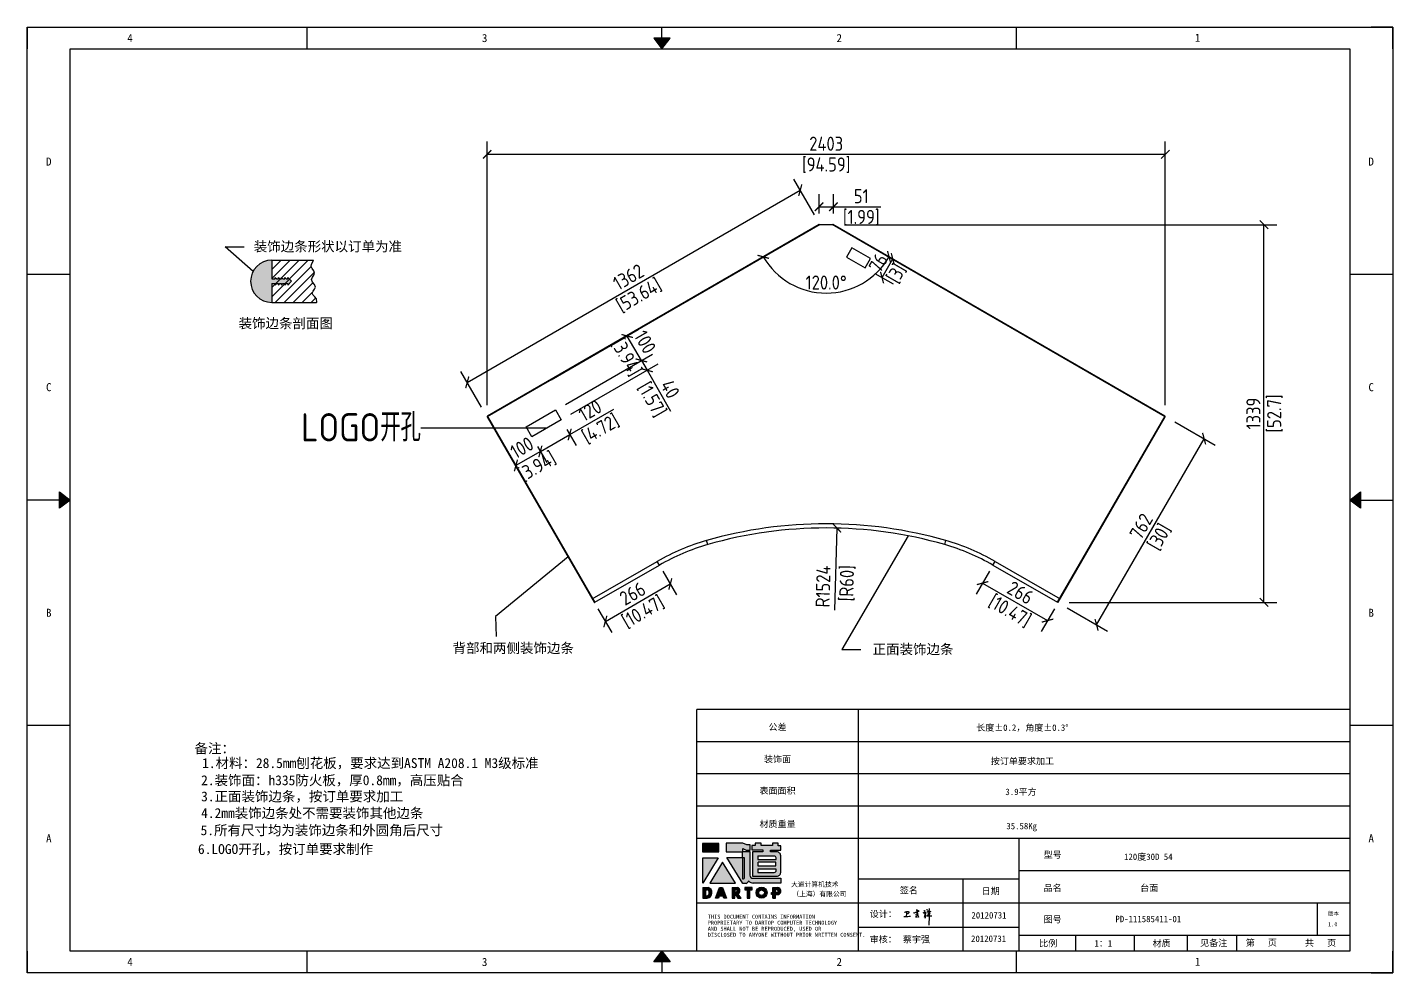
# Model space of a CAD drawing. Header units: inches. Extents: x 777 to 31414, y -57949 to 2393.
# Drawn here: x 16541 to 21379, y -15200 to -11850 of the extents above; entities that cross this region are included whole.
import ezdxf
from ezdxf import colors
from ezdxf.entities.mleader import LeaderData, LeaderLine
from ezdxf.enums import TextEntityAlignment as Align
from ezdxf.math import Vec2, Vec3

# ---------------------------------------------------------------- set-up
doc = ezdxf.new("R2010")
doc.units = ezdxf.units.IN
doc.header["$LTSCALE"] = 0.605
doc.header["$MEASUREMENT"] = 0
doc.header["$PDMODE"] = 3
doc.header["$PDSIZE"] = 0.25
doc.linetypes.add('DOT', pattern=[0.2, 0.1, -0.1])
doc.layers.get('0').update_dxf_attribs({"linetype": 'CONTINUOUS'})
doc.layers.get('Defpoints').update_dxf_attribs({"linetype": 'CONTINUOUS'})
for name, color, linetype in [('ATTACHMENT', 7, 'CONTINUOUS'), ('print', 30, 'CONTINUOUS'), ('TITLEBLOCK', 7, 'CONTINUOUS'), ('WORKSURFACE', 7, 'CONTINUOUS')]:
    doc.layers.add(name, color=color, linetype=linetype)
doc.layers.add('dim', color=2, linetype='CONTINUOUS', lineweight=9)
doc.styles.add('Dartop', font='')
doc.styles.add('Dartop Text Style', font='gbenor.shx', dxfattribs={"bigfont": 'gbcbig.shx'})
doc.styles.add('hzHT', font='simhei.ttf')
doc.styles.get("Standard").update_dxf_attribs({"font": 'txt', "width": 0.7})
doc.styles.get('Dartop').set_extended_font_data('FangSong_GB2312')
doc.dimstyles.new('Dartop DIM Style', dxfattribs={"dimscale": 15, "dimtxt": 2.5, "dimasz": 1.5, "dimexe": 2.25, "dimexo": 2, "dimtad": 1, "dimdec": 0, "dimdsep": 46, "dimtxsty": 'Dartop Text Style', "dimblk": 'ARCHTICK', "dimcen": 0.09, "dimadec": 1, "dimazin": 0, "dimtfac": 1, "dimtdec": 0, "dimtofl": 0, "dimtmove": 0, "dimatfit": 3, "dimfxl": 0, "dimtolj": 1, "dimtzin": 0, "dimarcsym": 0})
doc.dimstyles.get("Standard").update_dxf_attribs({"dimtxt": 0.1, "dimasz": 0.125, "dimexe": 0.18, "dimexo": 0.0625, "dimgap": 0.09, "dimtad": 0, "dimtih": 1, "dimtoh": 1, "dimdec": 3, "dimzin": 4, "dimdsep": 46, "dimtxsty": 'Standard', "dimblk": '_FILLED', "dimblk1": '_FILLED', "dimblk2": '_FILLED', "dimcen": 0.09, "dimadec": 0, "dimazin": 0, "dimtol": 1, "dimtp": 0.008, "dimtm": 0.008, "dimtfac": 1, "dimtdec": 3, "dimtofl": 0, "dimtmove": 0, "dimatfit": 3, "dimldrblk": '_FILLED', "dimfxl": 0, "dimtolj": 1, "dimtzin": 4, "dimarcsym": 0})

# ---------------------------------------------------------------- blocks, each defined once
blk = doc.blocks.new('*U122')
at = {"color": 254, "linetype": 'Continuous', "extrusion": (0, 0, -1)}
for points in [[(-17, 0.333), (-16.812, 0.25), (-17, 0.5)], [(-17, 0.333), (-17.188, 0.25), (-16.812, 0.25)], [(-17, 0.333), (-17, 0.5), (-17.188, 0.25)]]:
    blk.add_solid(points, dxfattribs=at)
blk = doc.blocks.new('*U121')
at = {"color": 254, "linetype": 'Continuous', "extrusion": (0, 0, -1)}
for points in [[(-33.167, 11), (-33, 11), (-33.25, 11.188)], [(-33.167, 11), (-33.25, 11.188), (-33.25, 10.812)], [(-33.167, 11), (-33.25, 10.812), (-33, 11)]]:
    blk.add_solid(points, dxfattribs=at)
blk = doc.blocks.new('*U123')
at = {"color": 254, "linetype": 'Continuous'}
for points in [[(17, 21.667), (17.188, 21.75), (16.812, 21.75)], [(17, 21.667), (16.812, 21.75), (17, 21.5)], [(17, 21.667), (17, 21.5), (17.188, 21.75)]]:
    blk.add_solid(points, dxfattribs=at)
blk = doc.blocks.new('*U120')
at = {"color": 254, "linetype": 'Continuous', "extrusion": (0, 0, -1)}
for points in [[(-0.833, 11), (-0.75, 10.812), (-0.75, 11.188)], [(-0.833, 11), (-0.75, 11.188), (-1, 11)], [(-0.833, 11), (-1, 11), (-0.75, 10.812)]]:
    blk.add_solid(points, dxfattribs=at)
blk = doc.blocks.new('dadao')
for p, q in [((48, 19.2), (44.9, 10.4)), ((44.9, 10.4), (51.2, 10.4)), ((51.2, 10.4), (48, 19.2))]:
    blk.add_line(p, q)
for points in [[(41.8, 121.6), (41.8, 143.7), (-0.4, 143.7), (-0.4, 121.6), (41.8, 121.6)], [(104.8, 122), (104.8, 130.3), (114.1, 126.3), (124.2, 126.3), (124.2, 139.6), (115.9, 139.6), (105.1, 143.9), (61.5, 143.9)], [(61.7, 144), (61.7, 121.3), (103.9, 121.3)], [(113.4, 38.7), (105.1, 38.7), (63, 106.5), (103.9, 106.5), (103.9, 120.9), (103.9, 121.3)], [(109.7, 53.6), (109.7, 106.2), (104.3, 106.2), (104.3, 50.4), (106.6, 50.4)], [(144.6, 94.4), (144.6, 84.8), (192, 84.8), (192, 94.1), (144.9, 94.1)], [(120.2, 45), (119.5, 45), (119.5, 44.6)], [(0, 28), (0, 0), (11.8, 0)], [(0.1, 28), (14, 28)], [(7.1, 21.8), (7.1, 6.1), (12, 6.1)], [(7.1, 21.8), (11.4, 21.8)], [(76.8, 28.2), (76.8, 0), (84.1, 0), (84.1, 11.1), (91.6, -0.1), (100.3, -0.1), (91.7, 11.1)], [(76.8, 28.2), (90.6, 28.2)], [(84, 22.7), (84, 15.3), (87.2, 15.3)], [(84, 22.7), (87.3, 22.7)], [(183.7, 0), (183.7, 9.6), (180.6, 9.6), (180.6, 14.9), (183.8, 14.9), (183.8, 28.1), (196.1, 28.1), (196.5, 28.1)], [(183.7, 0), (190.9, 0), (190.9, 9.6), (198.8, 9.6)], [(194.9, 22.3), (190.8, 22.3), (190.8, 15), (194.4, 15)]]:
    blk.add_lwpolyline(points)
blk.add_lwpolyline([(137.1, 144.2), (137.1, 137.9), (128.3, 137.9), (128.3, 126.5), (157.3, 126.5), (157.3, 121.5), (130.3, 121.5), (130.3, 57.5), (194.4, 57.5, 0.414214), (204.4, 67.5), (204.4, 111.3, 0.414214), (194.4, 121.3), (177.5, 121.3), (177.5, 126.3), (204.7, 126.3), (204.7, 137.7), (198.2, 137.7), (198.2, 143.9), (183.3, 143.9), (183.3, 138), (153, 138), (153, 144.2), (137.1, 144.2)], format="xyb", close=True)
for points in [[(104.8, 122), (123.4, 122), (123.4, 60, 0.414214), (131.4, 52), (204.8, 52), (204.8, 39.1), (131.7, 39.1)], [(144.3, 110.8), (144.3, 101.8), (192.3, 101.8), (192.3, 105.5, 0.414214), (187.3, 110.5), (144.3, 110.5)], [(144.6, 77), (144.6, 67.5), (187.6, 67.5, 0.414214), (192.6, 72.5), (192.6, 76.4), (144.6, 76.4)]]:
    blk.add_lwpolyline(points, format="xyb")
for points in [[(-0.3, 106.2), (40.4, 106.2), (-0.3, 39.7), (-0.3, 106.2)], [(51.7, 94.1), (18.4, 39.3), (86.2, 39.3)], [(43.8, 28.2), (51.8, 28.2), (62.6, -0.1), (55, -0.1), (53.2, 5), (42.9, 5), (41.1, 0), (33.6, 0)], [(110, 28.1), (110, 21.9), (116, 21.9), (116, -0.1), (123.2, -0.1), (123.2, 22), (129.2, 22), (129.2, 28.1), (110, 28.1)]]:
    blk.add_lwpolyline(points, close=True)
for radius in [14.5, 7.44]:
    blk.add_circle((154.2, 14.2), radius)
for centre, radius, start, end in [((99.2, 60.7), 12.6, 305.6399, 325.969), ((111.6, 46.7), 8.19, 282.9811, 347.6627), ((136, 61.7), 22.9, 226.7358, 259.3209), ((8.5, 13.9), 8.49, 294.2143, 69.7177), ((9.6, 14.2), 14.4, 278.6604, 72.3203), ((86.4, 19), 3.8, 282.527, 76.7196), ((88.6, 19.4), 8.95, 290.6073, 77.2124), ((193.7, 18.7), 3.8, 280.9891, 72.5513), ((195.7, 18.6), 9.51, 288.8959, 85.2442)]:
    blk.add_arc(centre, radius, start, end)
blk = doc.blocks.new('h')
for p, q in [((20768.1, -2360.9), (20773, -2359.1)), ((20769.5, -2366.9), (20769.8, -2370.6)), ((20769.8, -2370.6), (20770.9, -2378)), ((20770.9, -2378), (20771.5, -2370.6)), ((20772.4, -2369.3), (20774.9, -2367.8)), ((20773, -2359.1), (20784.1, -2355.2)), ((20773.3, -2331.8), (20775.3, -2338.7)), ((20789.1, -2340.9), (20773.5, -2331.9)), ((20775.3, -2338.7), (20775.6, -2351.2)), ((20775.6, -2351.2), (20775.5, -2357.3)), ((20782.2, -2369.2), (20780, -2377.1)), ((20780, -2377.1), (20788.3, -2371.3)), ((20780.1, -2366.4), (20780.8, -2366.4)), ((20781.9, -2367.4), (20782.2, -2369.2)), ((20845.7, -2343.5), (20848.4, -2353)), ((20848.9, -2370.3), (20847.9, -2424)), ((20848.4, -2353), (20848.9, -2370.3))]:
    blk.add_line(p, q)
for points in [[(20696.6, -2372.4, 0.002073), (20710.6, -2371.9, 0.016137), (20719.6, -2371.3, 0.008314), (20736.9, -2369.3)], [(20699.1, -2348.2, -0.029745), (20704.6, -2345.4, -0.046842), (20708.4, -2344.2, -0.00919), (20714.3, -2343, -0.018517), (20717.2, -2342.5, -0.037841), (20720.3, -2342.4, -0.039541), (20723.2, -2342.8, -0.149785), (20726, -2344.3, -0.204935), (20726.9, -2346.6, -0.074872), (20726.5, -2348.3, -0.061615), (20725.6, -2350.3, -0.034204), (20723.8, -2352.6, -0.045776), (20722.3, -2354.1, -0.054985), (20720.4, -2355.3, -0.036348), (20717.3, -2356.5, -0.067752), (20715.7, -2356.8, -0.043553), (20713.2, -2356.7)], [(20755, -2351.9, -0.024077), (20759.9, -2350.1, -0.013147), (20768.7, -2346.5, -0.00522), (20775.4, -2344.1, -0.018517), (20777.3, -2343.4, -0.008274), (20786.3, -2341, -0.039541), (20788.3, -2340.8, -0.079216), (20789.4, -2341, -0.204935)], [(20813.5, -2350.1, 0.007348), (20815.9, -2348.7, 0.008421), (20818, -2347.3, 0.009459), (20819.7, -2346.2, -0.016325), (20820.7, -2345.5, -0.173771), (20821.8, -2345.3, -0.085159), (20823.9, -2346, -0.125883), (20826, -2347.9, -0.160659), (20826.6, -2350.1, -0.010447), (20826.5, -2352.3, -0.008247), (20826.2, -2355.1, -0.002698), (20825.3, -2374, 0.001562), (20823.9, -2383.7, 0.016137)], [(20816.8, -2335, -0.053561), (20819.6, -2336.1, -0.075272), (20821.3, -2337.3, -0.005295), (20822.5, -2338.5, -0.009337), (20823.1, -2339.1, -0.026146), (20823.7, -2339.8, -0.016644), (20824.5, -2340.9)], [(20832.1, -2329.2, -0.053561), (20834.9, -2330.3, -0.075272), (20836.7, -2331.5, -0.005295), (20837.8, -2332.6, -0.009337), (20838.5, -2333.3, -0.026146), (20839, -2334, -0.016644), (20839.8, -2335.1)], [(20836, -2343.7, -0.02797), (20842.1, -2342.6, -0.048868), (20845.6, -2342.2, -0.00919), (20851.1, -2341.4, -0.018517), (20853.9, -2341.1, -0.037841), (20856.7, -2341.2, -0.039541), (20859.4, -2341.6, -0.018282), (20840.6, -2354.7, -0.000937)], [(20847.6, -2340.2, 0.021784), (20849.6, -2335.9, 0.028296), (20850.8, -2332.4, 0.008136), (20851.9, -2328.2, 0.028913), (20852.2, -2327, 0.08193), (20852.1, -2325.9, 0.075058), (20851.7, -2324.7, 0.275043)]]:
    blk.add_lwpolyline(points, format="xyb")
for points in [[(20711.3, -2343.5), (20711.3, -2343.5), (20711.5, -2355.8), (20710.7, -2368), (20710.6, -2371.9)], [(20821.5, -2350.6), (20822.4, -2359.2), (20822.2, -2364.9), (20821.7, -2369), (20821.3, -2376.3), (20823.6, -2368.5), (20827.2, -2366.3), (20829.5, -2366.3)], [(20840.6, -2354.7), (20850, -2354.7), (20855, -2354.3), (20845.9, -2361.1), (20840.5, -2364), (20833, -2367.5), (20863.2, -2367.4), (20865.9, -2367.3)]]:
    blk.add_lwpolyline(points)
for centre, radius, start, end in [((20773.7, -2371.2), 2.3, 121.9907, 163.60158), ((20787.5, -2406), 40.3, 100.61827, 108.24823), ((20780.8, -2367.6), 1.15, 9.4675, 90)]:
    blk.add_arc(centre, radius, start, end)
blk = doc.blocks.new('_ArchTick')
at = {"color": 0, "linetype": 'ByBlock', "const_width": 0.15}
blk.add_lwpolyline([(-0.5, -0.5), (0.5, 0.5)], dxfattribs=at)
blk = doc.blocks.new('*D125')
at = {"layer": 'Defpoints', "color": 0}
for p in [(20572.9, -12300), (18170.3, -13228.9), (20572.9, -13228.9)]:
    blk.add_point(p, dxfattribs=at)
at = {"layer": 'dim', "color": 0, "lineweight": -2}
for p, q in [((18170.3, -13188.9), (18170.3, -12255)), ((20572.9, -13188.9), (20572.9, -12255)), ((18170.3, -12300), (20572.9, -12300))]:
    blk.add_line(p, q, dxfattribs=at)
at = {"layer": 'dim', "color": 0, "lineweight": -2, "xscale": 30, "yscale": 30, "zscale": 30, "rotation": 180}
blk.add_blockref('_ArchTick', (18170.3, -12300), dxfattribs=at)
at = {"layer": 'dim', "color": 0, "lineweight": -2, "xscale": 30, "yscale": 30, "zscale": 30}
blk.add_blockref('_ArchTick', (20572.9, -12300), dxfattribs=at)
at = {"layer": 'dim', "color": 0, "char_height": 50, "attachment_point": 5, "style": 'Dartop Text Style'}
for s, insert in [('\\A1;2403', (19371.6, -12262.5)), ('\\A1;[94.59]', (19371.6, -12338.5))]:
    blk.add_mtext(s, dxfattribs=dict(at, insert=insert))
blk = doc.blocks.new('*D126')
at = {"layer": 'Defpoints', "color": 0}
for p in [(19279.7, -12426.9), (19350.3, -12549.3), (18170.5, -13230.5)]:
    blk.add_point(p, dxfattribs=at)
at = {"layer": 'dim', "color": 0, "lineweight": -2}
for p, q in [((18099.8, -13108.1), (19279.7, -12426.9)), ((19330.3, -12514.6), (19257.2, -12388)), ((18150.5, -13195.8), (18077.3, -13069.1))]:
    blk.add_line(p, q, dxfattribs=at)
at = {"layer": 'dim', "color": 0, "lineweight": -2, "xscale": 30, "yscale": 30, "zscale": 30}
for p, rotation in [((19279.7, -12426.9), 29.99999999998363), ((18099.8, -13108.1), 209.9999999999836)]:
    blk.add_blockref('_ArchTick', p, dxfattribs=dict(at, rotation=rotation))
at = {"layer": 'dim', "color": 0, "char_height": 50, "attachment_point": 5, "rotation": 30, "style": 'Dartop Text Style'}
for s, insert in [('\\A1;1362', (18671, -12735)), ('\\A1;[53.64]', (18709, -12800.9))]:
    blk.add_mtext(s, dxfattribs=dict(at, insert=insert))
blk = doc.blocks.new('*D127')
at = {"layer": 'Defpoints', "color": 0}
for p in [(19396.9, -12485.9), (19346.3, -12549.3), (19396.9, -12549.3)]:
    blk.add_point(p, dxfattribs=at)
at = {"layer": 'dim', "color": 0, "lineweight": -2}
for p, q in [((19346.3, -12509.3), (19346.3, -12440.9)), ((19396.9, -12509.3), (19396.9, -12440.9)), ((19346.3, -12485.9), (19396.9, -12485.9)), ((19396.9, -12485.9), (19564.6, -12485.9))]:
    blk.add_line(p, q, dxfattribs=at)
at = {"layer": 'dim', "color": 0, "lineweight": -2, "xscale": 30, "yscale": 30, "zscale": 30, "rotation": 180}
blk.add_blockref('_ArchTick', (19346.3, -12485.9), dxfattribs=at)
at = {"layer": 'dim', "color": 0, "lineweight": -2, "xscale": 30, "yscale": 30, "zscale": 30}
blk.add_blockref('_ArchTick', (19396.9, -12485.9), dxfattribs=at)
at = {"layer": 'dim', "color": 0, "char_height": 50, "attachment_point": 5, "style": 'Dartop Text Style'}
for s, insert in [('\\A1;51', (19495.7, -12448.4)), ('\\A1;[1.99]', (19495.7, -12524.5))]:
    blk.add_mtext(s, dxfattribs=dict(at, insert=insert))
blk = doc.blocks.new('*D128')
at = {"layer": 'Defpoints', "color": 0}
for p in [(19346.3, -12549.3), (19396.9, -12549.3), (19283.6, -12776.4), (18171.2, -13227.7), (20572, -13227.7)]:
    blk.add_point(p, dxfattribs=at)
at = {"layer": 'dim', "color": 0, "lineweight": -2}
blk.add_arc((19371.6, -12534.7), 257.2, 210, 330, dxfattribs=at)
at = {"layer": 'dim', "color": 0, "lineweight": -2, "xscale": 30, "yscale": 30, "zscale": 30}
for p, rotation in [((19148.8, -12663.3), 119.999999999983), ((19594.3, -12663.3), 59.99999999996333)]:
    blk.add_blockref('_ArchTick', p, dxfattribs=dict(at, rotation=rotation))
at = {"layer": 'dim', "color": 0, "insert": (19371.6, -12754.4), "char_height": 50, "attachment_point": 5, "style": 'Dartop Text Style'}
blk.add_mtext('\\A1;120.0°', dxfattribs=at)
blk = doc.blocks.new('*D129')
at = {"layer": 'Defpoints', "color": 0}
for p in [(19547.6, -12636.3), (19607.5, -12670.9), (19509.5, -12702.3)]:
    blk.add_point(p, dxfattribs=at)
at = {"layer": 'dim', "color": 0, "lineweight": -2}
for p, q in [((19569.4, -12736.9), (19607.5, -12670.9)), ((19582.2, -12656.3), (19646.5, -12693.4)), ((19544.1, -12722.3), (19608.4, -12759.4))]:
    blk.add_line(p, q, dxfattribs=at)
at = {"layer": 'dim', "color": 0, "lineweight": -2, "xscale": 30, "yscale": 30, "zscale": 30}
for p, rotation in [((19607.5, -12670.9), 59.99999999996383), ((19569.4, -12736.9), 239.9999999999638)]:
    blk.add_blockref('_ArchTick', p, dxfattribs=dict(at, rotation=rotation))
at = {"layer": 'dim', "color": 0, "char_height": 50, "attachment_point": 5, "rotation": 60, "style": 'Dartop Text Style'}
for s, insert in [('\\A1;76', (19556, -12685.1)), ('\\A1;[3]', (19621.8, -12723.1))]:
    blk.add_mtext(s, dxfattribs=dict(at, insert=insert))
blk = doc.blocks.new('*D124')
at = {"layer": 'Defpoints', "color": 0}
for p in [(19409.9, -13624.6), (19371.6, -15148.1)]:
    blk.add_point(p, dxfattribs=at)
at = {"layer": 'dim', "color": 0, "lineweight": -2}
blk.add_line((19402.6, -13915.9), (19409.9, -13624.6), dxfattribs=at)
at = {"layer": 'dim', "color": 0, "lineweight": -2, "xscale": 30, "yscale": 30, "zscale": 30, "rotation": 88.55862498518844}
blk.add_blockref('_ArchTick', (19409.9, -13624.6), dxfattribs=at)
at = {"layer": 'dim', "color": 0, "insert": (19404.7, -13832.6), "char_height": 50, "attachment_point": 5, "rotation": 88.5586, "style": 'Dartop Text Style'}
blk.add_mtext('\\A1;R1524\\P [R60]', dxfattribs=at)
blk = doc.blocks.new('*D130')
at = {"layer": 'Defpoints', "color": 0}
for p in [(18773.2, -13742.8), (18819.3, -13822.6), (18543, -13875.7)]:
    blk.add_point(p, dxfattribs=at)
at = {"layer": 'dim', "color": 0, "lineweight": -2}
for p, q in [((18793.2, -13777.4), (18841.8, -13861.6)), ((18589.1, -13955.6), (18819.3, -13822.6)), ((18563, -13910.3), (18611.6, -13994.5))]:
    blk.add_line(p, q, dxfattribs=at)
at = {"layer": 'dim', "color": 0, "lineweight": -2, "xscale": 30, "yscale": 30, "zscale": 30}
for p, rotation in [((18819.3, -13822.6), 29.99999999993414), ((18589.1, -13955.6), 209.9999999999341)]:
    blk.add_blockref('_ArchTick', p, dxfattribs=dict(at, rotation=rotation))
at = {"layer": 'dim', "color": 0, "char_height": 50, "attachment_point": 5, "rotation": 30, "style": 'Dartop Text Style'}
for s, insert in [('\\A1;266', (18685.5, -13856.6)), ('\\A1;[10.47]', (18723.5, -13922.5))]:
    blk.add_mtext(s, dxfattribs=dict(at, insert=insert))
blk = doc.blocks.new('*D131')
at = {"layer": 'Defpoints', "color": 0}
for p in [(19969.9, -13742.8), (20200.2, -13875.7), (20155.9, -13952.4)]:
    blk.add_point(p, dxfattribs=at)
at = {"layer": 'dim', "color": 0, "lineweight": -2}
for p, q in [((19949.9, -13777.4), (19903.1, -13858.4)), ((19925.6, -13819.5), (20155.9, -13952.4)), ((20180.2, -13910.3), (20133.4, -13991.4))]:
    blk.add_line(p, q, dxfattribs=at)
at = {"layer": 'dim', "color": 0, "lineweight": -2, "xscale": 30, "yscale": 30, "zscale": 30}
for p, rotation in [((19925.6, -13819.5), 150.0000000000659), ((20155.9, -13952.4), 330.0000000000659)]:
    blk.add_blockref('_ArchTick', p, dxfattribs=dict(at, rotation=rotation))
at = {"layer": 'dim', "color": 0, "char_height": 50, "attachment_point": 5, "rotation": 330, "style": 'Dartop Text Style'}
for s, insert in [('\\A1;266', (20059.5, -13853.5)), ('\\A1;[10.47]', (20021.5, -13919.3))]:
    blk.add_mtext(s, dxfattribs=dict(at, insert=insert))
blk = doc.blocks.new('_FILLED')
at = {"color": 0, "linetype": 'ByBlock'}
blk.add_solid([(0, 0), (-1, 0.16), (-1, -0.16)], dxfattribs=at)
blk = doc.blocks.new('*D132')
at = {"layer": 'Defpoints', "color": 0}
for p in [(20572, -13227.7), (20710.5, -13307.7), (20191, -13887.6)]:
    blk.add_point(p, dxfattribs=at)
at = {"layer": 'dim', "color": 0, "lineweight": -2}
for p, q in [((20606.6, -13247.7), (20749.4, -13330.2)), ((20329.5, -13967.6), (20710.5, -13307.7)), ((20225.6, -13907.6), (20368.4, -13990.1))]:
    blk.add_line(p, q, dxfattribs=at)
at = {"layer": 'dim', "color": 0, "lineweight": -2, "xscale": 30, "yscale": 30, "zscale": 30}
for p, rotation in [((20710.5, -13307.7), 60.00049626370129), ((20329.5, -13967.6), 240.0004962637013)]:
    blk.add_blockref('_ArchTick', p, dxfattribs=dict(at, rotation=rotation))
at = {"layer": 'dim', "color": 0, "char_height": 50, "attachment_point": 5, "rotation": 60.0005, "style": 'Dartop Text Style'}
for s, insert in [('\\A1;762', (20487.5, -13618.9)), ('\\A1;[30]', (20553.3, -13656.9))]:
    blk.add_mtext(s, dxfattribs=dict(at, insert=insert))
blk = doc.blocks.new('*D133')
at = {"layer": 'Defpoints', "color": 0}
for p in [(19396.9, -12549.3), (20922.6, -12549.3), (20192.5, -13887.8)]:
    blk.add_point(p, dxfattribs=at)
at = {"layer": 'dim', "color": 0, "lineweight": -2}
for p, q in [((19436.9, -12549.3), (20967.6, -12549.3)), ((20922.6, -13887.8), (20922.6, -12549.3)), ((20232.5, -13887.8), (20967.6, -13887.8))]:
    blk.add_line(p, q, dxfattribs=at)
at = {"layer": 'dim', "color": 0, "lineweight": -2, "xscale": 30, "yscale": 30, "zscale": 30}
for p, rotation in [((20922.6, -12549.3), 90), ((20922.6, -13887.8), 270)]:
    blk.add_blockref('_ArchTick', p, dxfattribs=dict(at, rotation=rotation))
at = {"layer": 'dim', "color": 0, "char_height": 50, "attachment_point": 5, "rotation": 90, "style": 'Dartop Text Style'}
for s, insert in [('\\A1;[52.7]', (20961.2, -13218.6)), ('\\A1;1339', (20885.1, -13218.6))]:
    blk.add_mtext(s, dxfattribs=dict(at, insert=insert))
blk = doc.blocks.new('*D134')
at = {"layer": 'Defpoints', "color": 0}
for p in [(18328.8, -13300.7), (18242.2, -13350.7), (18272.3, -13402.8)]:
    blk.add_point(p, dxfattribs=at)
at = {"layer": 'dim', "color": 0, "lineweight": -2}
for p, q in [((18348.8, -13335.3), (18381.4, -13391.8)), ((18262.2, -13385.3), (18294.8, -13441.8)), ((18358.9, -13352.8), (18272.3, -13402.8))]:
    blk.add_line(p, q, dxfattribs=at)
at = {"layer": 'dim', "color": 0, "lineweight": -2, "xscale": 30, "yscale": 30, "zscale": 30}
for p, rotation in [((18358.9, -13352.8), 30.00000000003235), ((18272.3, -13402.8), 210.0000000000324)]:
    blk.add_blockref('_ArchTick', p, dxfattribs=dict(at, rotation=rotation))
at = {"layer": 'dim', "color": 0, "insert": (18315.6, -13377.8), "char_height": 50, "attachment_point": 5, "rotation": 30, "style": 'Dartop Text Style'}
blk.add_mtext('\\A1;100\\P [3.94]', dxfattribs=at)
blk = doc.blocks.new('*D135')
at = {"layer": 'Defpoints', "color": 0}
for p in [(18432.7, -13240.7), (18328.8, -13300.7), (18462.8, -13292.8)]:
    blk.add_point(p, dxfattribs=at)
at = {"layer": 'dim', "color": 0, "lineweight": -2}
for p, q in [((18462.8, -13292.8), (18618.7, -13202.8)), ((18358.9, -13352.8), (18462.8, -13292.8)), ((18452.7, -13275.3), (18485.3, -13331.8)), ((18348.8, -13335.3), (18381.4, -13391.8))]:
    blk.add_line(p, q, dxfattribs=at)
at = {"layer": 'dim', "color": 0, "lineweight": -2, "xscale": 30, "yscale": 30, "zscale": 30}
for p, rotation in [((18462.8, -13292.8), 29.99999999999364), ((18358.9, -13352.8), 209.9999999999936)]:
    blk.add_blockref('_ArchTick', p, dxfattribs=dict(at, rotation=rotation))
at = {"layer": 'dim', "color": 0, "char_height": 50, "attachment_point": 5, "rotation": 30, "style": 'Dartop Text Style'}
for s, insert in [('\\A1;120', (18535, -13207.8)), ('\\A1;[4.72]', (18573, -13273.7))]:
    blk.add_mtext(s, dxfattribs=dict(at, insert=insert))
blk = doc.blocks.new('*D136')
at = {"layer": 'Defpoints', "color": 0}
for p in [(18736.8, -13065.2), (18412.7, -13206.1), (18432.7, -13240.7)]:
    blk.add_point(p, dxfattribs=at)
at = {"layer": 'dim', "color": 0, "lineweight": -2}
for p, q in [((18447.4, -13186.1), (18755.8, -13008)), ((18467.4, -13220.7), (18775.8, -13042.7)), ((18716.8, -13030.5), (18736.8, -13065.2)), ((18736.8, -13065.2), (18820.5, -13210.2))]:
    blk.add_line(p, q, dxfattribs=at)
at = {"layer": 'dim', "color": 0, "lineweight": -2, "xscale": 30, "yscale": 30, "zscale": 30}
for p, rotation in [((18716.8, -13030.5), 119.9999999999941), ((18736.8, -13065.2), 299.9999999999941)]:
    blk.add_blockref('_ArchTick', p, dxfattribs=dict(at, rotation=rotation))
at = {"layer": 'dim', "color": 0, "char_height": 50, "attachment_point": 5, "rotation": 300, "style": 'Dartop Text Style'}
for s, insert in [('\\A1;[1.57]', (18752.8, -13169.9)), ('\\A1;40', (18818.6, -13131.9))]:
    blk.add_mtext(s, dxfattribs=dict(at, insert=insert))
blk = doc.blocks.new('*D137')
at = {"layer": 'Defpoints', "color": 0}
for p in [(18666.8, -12943.9), (18362.7, -13119.5), (18412.7, -13206.1)]:
    blk.add_point(p, dxfattribs=at)
at = {"layer": 'dim', "color": 0, "lineweight": -2}
for p, q in [((18397.4, -13099.5), (18705.8, -12921.4)), ((18716.8, -13030.5), (18666.8, -12943.9)), ((18447.4, -13186.1), (18755.8, -13008))]:
    blk.add_line(p, q, dxfattribs=at)
at = {"layer": 'dim', "color": 0, "lineweight": -2, "xscale": 30, "yscale": 30, "zscale": 30}
for p, rotation in [((18666.8, -12943.9), 119.9999999999852), ((18716.8, -13030.5), 299.9999999999852)]:
    blk.add_blockref('_ArchTick', p, dxfattribs=dict(at, rotation=rotation))
at = {"layer": 'dim', "color": 0, "insert": (18691.8, -12987.2), "char_height": 50, "attachment_point": 5, "rotation": 300, "style": 'Dartop Text Style'}
blk.add_mtext('\\A1;100\\P [3.94]', dxfattribs=at)

msp = doc.modelspace()

# ---------------------------------------------------------------- hatches: boundary and pattern name
at = {"layer": 'ATTACHMENT', "linetype": 'Continuous'}
h = msp.add_hatch(color=2, dxfattribs=at)
edge = h.paths.add_edge_path()
edge.add_line((17424.88, -12758.21), (17430.93, -12758.21))
edge.add_line((17430.93, -12758.21), (17430.93, -12763.25))
edge.add_line((17430.93, -12763.25), (17435.99, -12758.21))
edge.add_line((17435.99, -12758.21), (17442.03, -12758.21))
edge.add_line((17442.03, -12758.21), (17442.03, -12763.25))
edge.add_line((17442.03, -12763.25), (17447.09, -12758.21))
edge.add_line((17447.09, -12758.21), (17453.13, -12758.21))
edge.add_line((17453.13, -12758.21), (17453.13, -12763.25))
edge.add_line((17453.13, -12763.25), (17458.19, -12758.21))
edge.add_line((17458.19, -12758.21), (17464.24, -12758.21))
edge.add_line((17464.24, -12758.21), (17464.24, -12763.25))
edge.add_line((17464.24, -12763.25), (17477.51, -12750.02))
edge.add_line((17464.24, -12736.79), (17477.51, -12750.02))
edge.add_line((17464.24, -12741.84), (17464.24, -12736.79))
edge.add_line((17458.19, -12741.84), (17464.24, -12741.84))
edge.add_line((17453.13, -12736.79), (17458.19, -12741.84))
edge.add_line((17453.13, -12741.84), (17453.13, -12736.79))
edge.add_line((17447.09, -12741.84), (17453.13, -12741.84))
edge.add_line((17442.03, -12736.79), (17447.09, -12741.84))
edge.add_line((17442.03, -12741.84), (17442.03, -12736.79))
edge.add_line((17435.99, -12741.84), (17442.03, -12741.84))
edge.add_line((17430.93, -12736.79), (17435.99, -12741.84))
edge.add_line((17430.93, -12741.84), (17430.93, -12736.79))
edge.add_line((17424.88, -12741.84), (17430.93, -12741.84))
edge.add_line((17419.82, -12736.79), (17424.88, -12741.84))
edge.add_line((17419.82, -12741.84), (17419.82, -12736.79))
edge.add_line((17407.25, -12741.84), (17419.82, -12741.84))
edge.add_line((17407.25, -12675.22), (17407.25, -12741.84))
edge.add_arc((17407.25, -12750.02), 74.8, 90, 270)
edge.add_line((17407.25, -12758.21), (17407.25, -12824.83))
edge.add_line((17407.25, -12758.21), (17419.82, -12758.21))
edge.add_line((17419.82, -12758.21), (17419.82, -12763.25))
edge.add_line((17419.82, -12763.25), (17424.88, -12758.21))
at = {"layer": 'TITLEBLOCK'}
for points in [[(18990.84, -14741.99), (18933.89, -14741.99), (18933.89, -14771.75), (18990.84, -14771.75)], [(18989.01, -14792.57), (18934.04, -14792.57), (18934.04, -14882.32)], [(19004.25, -14808.86), (18959.31, -14882.92), (19050.81, -14882.92)], [(19108.91, -14898.07), (19082.9, -14898.07), (19082.9, -14906.32), (19091.02, -14906.32), (19091.02, -14936.05), (19100.73, -14936.05), (19100.73, -14906.3), (19108.91, -14906.3)]]:
    msp.add_hatch(color=0, dxfattribs=at).paths.add_polyline_path(points)
h = msp.add_hatch(color=0, dxfattribs=at)
h.paths.add_polyline_path([(19075.96, -14760.08), (19088.53, -14765.51), (19102.12, -14765.51), (19102.12, -14747.52), (19090.9, -14747.52), (19076.3, -14741.75), (19017.75, -14741.75), (19017.75, -14772.17), (19074.71, -14772.17), (19074.71, -14772.79), (19074.71, -14792.23), (19019.48, -14792.23), (19076.29, -14883.66), (19087.54, -14883.66, 0.2793748), (19095.75, -14875.68), (19095.75, -14875.25), (19096.75, -14875.25, 0.1431454), (19112.23, -14883.14), (19210.96, -14883.14), (19210.96, -14865.8), (19111.81, -14865.8, -0.4142136), (19101.02, -14855), (19101.02, -14771.21), (19075.96, -14771.21)])
h.paths.add_polyline_path([(19075.29, -14792.62), (19082.53, -14792.62), (19082.53, -14863.58, -0.0889357), (19078.33, -14867.9), (19075.26, -14867.9)], flags=16)
h = msp.add_hatch(color=0, dxfattribs=at)
h.paths.add_polyline_path([(19210.79, -14750.04), (19202, -14750.04), (19202, -14741.69), (19181.93, -14741.69), (19181.93, -14749.62), (19140.94, -14749.62), (19140.94, -14741.27), (19119.47, -14741.27), (19119.47, -14749.78), (19107.61, -14749.78), (19107.61, -14765.18), (19146.75, -14765.18), (19146.75, -14772), (19110.28, -14772), (19110.28, -14858.25), (19196.87, -14858.25, 0.4142136), (19210.37, -14844.76), (19210.37, -14785.68, 0.4142136), (19196.87, -14772.19), (19173.98, -14772.19), (19173.98, -14765.5), (19210.79, -14765.5)])
h.paths.add_polyline_path([(19187.31, -14786.81, -0.4142136), (19194.06, -14793.56), (19194.06, -14798.51), (19129.22, -14798.51), (19129.22, -14786.81)], flags=16)
h.paths.add_polyline_path([(19193.64, -14808.95), (19193.64, -14821.49), (19129.64, -14821.49), (19129.64, -14808.95)], flags=16)
h.paths.add_polyline_path([(19194.47, -14832.77), (19194.47, -14838.14, -0.4142136), (19187.72, -14844.88), (19129.64, -14844.88), (19129.64, -14832.77)], flags=16)
h = msp.add_hatch(color=0, dxfattribs=at)
h.paths.add_polyline_path([(18953.3, -14898.21), (18934.44, -14898.21), (18934.44, -14935.94), (18950.33, -14935.94, 0.7930159)])
h.paths.add_polyline_path([(18950.61, -14927.67), (18944.01, -14927.67), (18944.01, -14906.47), (18949.88, -14906.47, -0.6713609)], flags=16)
h = msp.add_hatch(color=0, dxfattribs=at)
h.paths.add_polyline_path([(19004.39, -14897.9), (18993.63, -14897.9), (18979.79, -14935.98), (18989.98, -14935.98), (18992.38, -14929.23), (19006.19, -14929.23), (19008.64, -14936.06), (19018.92, -14936.06)])
h.paths.add_polyline_path([(19003.55, -14921.95), (18994.99, -14921.95), (18999.19, -14909.99)], flags=16)
h = msp.add_hatch(color=0, dxfattribs=at)
h.paths.add_polyline_path([(19056.7, -14897.92), (19038.15, -14897.92), (19038.15, -14936), (19047.95, -14936), (19047.95, -14920.9), (19058.03, -14936.13), (19069.87, -14936.13), (19058.28, -14921, 0.7440549)])
h.paths.add_polyline_path([(19047.86, -14915.27), (19047.86, -14905.27), (19052.24, -14905.27, -0.796809), (19052.18, -14915.27)], flags=16)
h = msp.add_hatch(color=0, dxfattribs=at)
h.paths.add_polyline_path([(19123.04, -14916.82, 1), (19162.14, -14916.82, 1)])
h.paths.add_polyline_path([(19152.63, -14916.82, -1), (19132.55, -14916.82, -1)], flags=16)
h = msp.add_hatch(color=0, dxfattribs=at)
h.paths.add_polyline_path([(19199.64, -14898.01), (19199.08, -14898.01), (19182.54, -14898.01), (19182.54, -14915.78), (19178.16, -14915.78), (19178.16, -14923), (19182.47, -14923), (19182.47, -14935.93), (19192.13, -14935.93), (19192.13, -14922.95), (19202.73, -14922.95, 0.8123038)])
h.paths.add_polyline_path([(19191.98, -14915.73), (19191.98, -14905.8), (19197.48, -14905.8, -0.7782134), (19196.91, -14915.73)], flags=16)

# ---------------------------------------------------------------- linework, layer by layer
at = {"layer": 'ATTACHMENT', "color": 2, "linetype": 'Continuous'}
for p, q in [((17407.25, -12708.48), (17440.51, -12675.22)), ((17407.25, -12740.51), (17472.54, -12675.22)), ((17407.25, -12772.54), (17504.57, -12675.22)), ((17407.25, -12804.56), (17536.6, -12675.22)), ((17419.02, -12824.83), (17546.73, -12697.12)), ((17451.05, -12824.83), (17558.18, -12717.69)), ((17483.07, -12824.83), (17553.42, -12754.48)), ((17515.1, -12824.83), (17552.91, -12787.02)), ((17547.13, -12824.83), (17562.98, -12808.97))]:
    msp.add_line(p, q, dxfattribs=at)
at = {"layer": 'ATTACHMENT', "color": 7, "linetype": 'Continuous'}
for p, q in [((17407.25, -12675.22), (17407.25, -12741.84)), ((17407.25, -12675.22), (17555.63, -12675.22)), ((17546.67, -12697), (17548.25, -12689.02)), ((17550.51, -12704.91), (17546.67, -12697)), ((17548.25, -12689.02), (17552.9, -12680.87)), ((17556.35, -12712.75), (17550.51, -12704.91)), ((17552.9, -12680.87), (17555.63, -12675.22)), ((17559.28, -12720.64), (17556.35, -12712.75)), ((17556.4, -12728.23), (17559.28, -12720.64)), ((17407.25, -12741.84), (17419.82, -12741.84)), ((17407.25, -12758.21), (17407.25, -12824.83)), ((17407.25, -12758.21), (17419.82, -12758.21)), ((17419.82, -12741.84), (17419.82, -12736.79)), ((17419.82, -12736.79), (17424.88, -12741.84)), ((17419.82, -12763.25), (17424.88, -12758.21)), ((17419.82, -12758.21), (17419.82, -12763.25)), ((17424.88, -12741.84), (17430.93, -12741.84)), ((17424.88, -12758.21), (17430.93, -12758.21)), ((17430.93, -12741.84), (17430.93, -12736.79)), ((17430.93, -12736.79), (17435.99, -12741.84)), ((17430.93, -12763.25), (17435.99, -12758.21)), ((17430.93, -12758.21), (17430.93, -12763.25)), ((17435.99, -12741.84), (17442.03, -12741.84)), ((17435.99, -12758.21), (17442.03, -12758.21)), ((17442.03, -12741.84), (17442.03, -12736.79)), ((17442.03, -12736.79), (17447.09, -12741.84)), ((17442.03, -12763.25), (17447.09, -12758.21)), ((17442.03, -12758.21), (17442.03, -12763.25)), ((17447.09, -12741.84), (17453.13, -12741.84)), ((17447.09, -12758.21), (17453.13, -12758.21)), ((17453.13, -12741.84), (17453.13, -12736.79)), ((17453.13, -12736.79), (17458.19, -12741.84)), ((17453.13, -12763.25), (17458.19, -12758.21)), ((17453.13, -12758.21), (17453.13, -12763.25)), ((17458.19, -12741.84), (17464.24, -12741.84)), ((17458.19, -12758.21), (17464.24, -12758.21)), ((17464.24, -12741.84), (17464.24, -12736.79)), ((17464.24, -12736.79), (17477.51, -12750.02)), ((17464.24, -12763.25), (17477.51, -12750.02)), ((17464.24, -12758.21), (17464.24, -12763.25)), ((17548.25, -12743.5), (17551.16, -12735.87)), ((17552.04, -12752.71), (17548.25, -12743.5)), ((17551.16, -12735.87), (17556.4, -12728.23)), ((17559.15, -12761.88), (17552.04, -12752.71)), ((17562.44, -12771.09), (17559.15, -12761.88)), ((17550.61, -12792.37), (17553.55, -12785.53)), ((17553.55, -12798.88), (17550.61, -12792.37)), ((17553.55, -12785.53), (17559.04, -12778.37)), ((17559.89, -12805.3), (17553.55, -12798.88)), ((17559.04, -12778.37), (17562.44, -12771.09)), ((17565.59, -12812.07), (17559.89, -12805.3)), ((17566.94, -12823.45), (17565.59, -12812.07)), ((17407.25, -12824.83), (17566.29, -12824.83)), ((17566.29, -12824.83), (17566.94, -12823.45))]:
    msp.add_line(p, q, dxfattribs=at)
msp.add_arc((17407.25, -12750.02), 74.8, 90, 270, dxfattribs=at)
at = {"layer": 'print'}
msp.add_lwpolyline([(16541.22, -11849.86), (21378.6, -11849.86), (21378.6, -15200.21), (16541.22, -15200.21)], close=True, dxfattribs=at)
at = {"layer": 'TITLEBLOCK', "color": 0, "linetype": 'DOT'}
for p, q in [((16541.22, -11849.86), (21302.46, -11849.86)), ((16541.22, -15124.07), (16541.22, -11926)), ((21378.6, -11926), (21378.6, -15124.07)), ((21302.46, -15200.21), (16541.22, -15200.21))]:
    msp.add_line(p, q, dxfattribs=at)
at = {"layer": 'TITLEBLOCK', "color": 0}
for p, q in [((16541.22, -11849.86), (16541.22, -11926)), ((17533.31, -11926), (17533.31, -11849.86)), ((18789.69, -11887.93), (18789.69, -11849.86)), ((20046.07, -11926), (20046.07, -11849.86)), ((21378.6, -11849.86), (21302.46, -11849.86)), ((21378.6, -11926), (21378.6, -11849.86)), ((16693.51, -15124.07), (16693.51, -11926)), ((16693.51, -11926), (21226.31, -11926)), ((21226.31, -11926), (21226.31, -15124.07)), ((16693.51, -12725.52), (16541.22, -12725.52)), ((21378.6, -12725.52), (21226.31, -12725.52)), ((16655.44, -13525.04), (16541.22, -13525.04)), ((21264.38, -13525.04), (21378.6, -13525.04)), ((18913.42, -15124.07), (18913.42, -14267.45)), ((21226.31, -14267.45), (18913.42, -14267.45)), ((19484.51, -14267.45), (19484.51, -15124.07)), ((16693.51, -14324.55), (16541.22, -14324.55)), ((21378.6, -14324.55), (21226.31, -14324.55)), ((21226.31, -14381.66), (18913.42, -14381.66)), ((21226.31, -14495.88), (18913.42, -14495.88)), ((21226.31, -14610.1), (18913.42, -14610.1)), ((21226.31, -14724.31), (18913.42, -14724.31)), ((20055.59, -15124.07), (20055.59, -14724.31)), ((20055.59, -14838.53), (21226.31, -14838.53)), ((19484.51, -14867.08), (20055.59, -14867.08)), ((19855.71, -14867.08), (19855.71, -15124.07)), ((18913.42, -14952.75), (19484.51, -14952.75)), ((19484.51, -14952.75), (21226.31, -14952.75)), ((21112.09, -15066.96), (21112.09, -14952.75)), ((19484.51, -15038.41), (20055.59, -15038.41)), ((20055.59, -15066.96), (21226.31, -15066.96)), ((20256.51, -15124.07), (20256.51, -15066.96)), ((20463.57, -15124.07), (20463.57, -15066.96)), ((20651.81, -15124.07), (20651.81, -15066.96)), ((20826.55, -15124.07), (20826.55, -15066.96)), ((16541.22, -15124.07), (16541.22, -15200.21)), ((21226.31, -15124.07), (16693.51, -15124.07)), ((17533.31, -15200.21), (17533.31, -15124.07)), ((20046.07, -15200.21), (20046.07, -15124.07)), ((21378.6, -15200.21), (21378.6, -15124.07)), ((18789.69, -15162.14), (18789.69, -15200.21)), ((21302.46, -15200.21), (21378.6, -15200.21))]:
    msp.add_line(p, q, dxfattribs=at)
for points in [[(18789.69, -11926), (18818.24, -11887.93), (18761.13, -11887.93), (18789.69, -11926)], [(16693.51, -13525.04), (16655.44, -13553.59), (16655.44, -13496.48), (16693.51, -13525.04)], [(21226.31, -13525.04), (21264.38, -13496.48), (21264.38, -13553.59), (21226.31, -13525.04)], [(18789.69, -15124.07), (18818.24, -15162.14), (18761.13, -15162.14), (18789.69, -15124.07)]]:
    msp.add_lwpolyline(points, close=True, dxfattribs=at)
at = {"layer": 'WORKSURFACE', "color": 7, "linetype": 'Continuous'}
for p, q in [((19350.32, -12549.27), (18170.47, -13230.46)), ((19346.3, -12549.27), (18171.2, -13227.72)), ((19346.3, -12549.27), (19396.85, -12549.27)), ((20572.69, -13230.46), (19392.85, -12549.27)), ((20571.95, -13227.72), (19396.85, -12549.27)), ((18170.47, -13230.46), (18549.46, -13886.9)), ((18171.2, -13227.72), (18552.2, -13887.63)), ((20190.96, -13887.63), (20571.95, -13227.72)), ((20193.69, -13886.9), (20572.69, -13230.46)), ((18951.8, -13683.1), (18947.68, -13668.72)), ((19791.35, -13683.1), (19795.47, -13668.72)), ((18542.98, -13875.68), (18773.21, -13742.76)), ((18552.2, -13887.63), (18780.69, -13755.71)), ((18780.69, -13755.71), (18773.21, -13742.76)), ((19962.46, -13755.71), (19969.94, -13742.76)), ((19962.46, -13755.71), (20190.96, -13887.63)), ((19969.94, -13742.76), (20200.17, -13875.68))]:
    msp.add_line(p, q, dxfattribs=at)
at = {"layer": 'WORKSURFACE', "color": 40, "linetype": 'Continuous'}
for p, q in [((19462.51, -12631.18), (19443.46, -12664.17)), ((19443.46, -12664.17), (19509.45, -12702.27)), ((19528.5, -12669.28), (19462.51, -12631.18)), ((19509.45, -12702.27), (19528.5, -12669.28))]:
    msp.add_line(p, q, dxfattribs=at)
at = {"layer": 'WORKSURFACE'}
for p, q in [((18308.81, -13266.06), (18412.73, -13206.06)), ((18432.73, -13240.7), (18328.81, -13300.7)), ((18412.73, -13206.06), (18432.73, -13240.7)), ((18328.81, -13300.7), (18308.81, -13266.06))]:
    msp.add_line(p, q, dxfattribs=at)
at = {"layer": 'WORKSURFACE', "color": 7, "linetype": 'Continuous'}
for centre, radius, start, end in [((18172.2, -13229.46), 2.01, 120, 210), ((20570.95, -13229.45), 2, 330, 59.85714), ((19371.58, -15148.15), 1538.96, 74.01169, 105.98831), ((19371.58, -15148.15), 1524, 74.01169, 105.98831), ((19161.69, -14415.62), 776.96, 105.98831, 120), ((19161.69, -14415.62), 762, 105.98831, 120), ((19581.46, -14415.62), 762, 60, 74.01169), ((19581.46, -14415.62), 776.96, 60, 74.01169), ((18551.2, -13885.89), 2.01, 209.99491, 300), ((20191.96, -13885.9), 2, 240, 330.01016)]:
    msp.add_arc(centre, radius, start, end, dxfattribs=at)

# ---------------------------------------------------------------- block references
at = {"layer": 'TITLEBLOCK', "color": 0, "linetype": 'Continuous', "xscale": 152.2888407109637, "yscale": 152.2888407109637, "zscale": 152.2888407109637}
for name, p in [('*U123', (16200.78, -15200.21)), ('*U120', (16541.22, -15200.21)), ('*U121', (16200.78, -15200.21)), ('*U122', (16200.78, -15200.21))]:
    msp.add_blockref(name, p, dxfattribs=at)
at = {"layer": 'TITLEBLOCK', "color": 0}
for name, p, xscale, yscale, zscale in [('dadao', (18934.44, -14935.94), 1.349832906196347, 1.349832906196347, 1.349832906196347), ('h', (7524.93, -13611.6), 0.585704211006083, 0.585704211006083, 0.585704211006083)]:
    msp.add_blockref(name, p, dxfattribs=dict(at, xscale=xscale, yscale=yscale, zscale=zscale))

# ---------------------------------------------------------------- texts
at = {"layer": 'dim', "color": 0, "style": 'hzHT'}
for s, p in [('装饰边条形状以订单为准', (17606.19, -12626.48)), ('装饰边条剖面图', (17456.87, -12898.75)), ('背部和两侧装饰边条', (18262.8, -14049.72)), ('正面装饰边条', (19679.27, -14053.77)), ('备注：', (17205.09, -14405.4)), ('1.材料：28.5mm刨花板，要求达到ASTM A208.1 M3级标准', (17756.6, -14457.39)), ('2.装饰面：h335防火板，厚0.8mm，高压贴合           ', (17753.14, -14518.15)), ('3.正面装饰边条，按订单要求加工                    ', (17753.14, -14575.45)), ('4.2mm装饰边条处不需要装饰其他边条                 ', (17753.14, -14634.49)), ('5.所有尺寸均为装饰边条和外圆角后尺寸              ', (17751.41, -14695.25)), ('6.LOGO开孔，按订单要求制作              ', (17622.6, -14762.14))]:
    msp.add_text(s, height=35, dxfattribs=at).set_placement(p, align=Align.MIDDLE_CENTER)
at = {"layer": 'TITLEBLOCK', "color": 0}
for s, height, style, p in [('4', 28.55, 'Dartop', (16905.11, -11887.93)), ('3', 28.55, 'Dartop', (18161.5, -11887.93)), ('2', 28.55, 'Dartop', (19417.88, -11887.93)), ('1', 28.55, 'Dartop', (20687.28, -11887.03)), ('D', 28.55, 'Dartop', (16617.36, -12325.76)), ('D', 28.55, 'Dartop', (21302.46, -12325.76)), ('C', 28.55, 'Dartop', (16617.36, -13125.28)), ('C', 28.55, 'Dartop', (21302.46, -13125.28)), ('B', 28.55, 'Dartop', (16617.36, -13924.8)), ('B', 28.55, 'Dartop', (21302.46, -13924.8)), ('公差', 22.843, 'hzHT', (19199.21, -14329.57)), ('长度%%P0.2，角度%%P0.3%%D', 22.8433, 'hzHT', (20066.77, -14331.63)), ('装饰面', 22.843, 'hzHT', (19199.21, -14443.43)), ('按订单要求加工', 22.843, 'hzHT', (20066.77, -14450.4)), ('表面面积', 22.843, 'hzHT', (19199.21, -14555.11)), ('3.9平方', 22.843, 'hzHT', (20061.81, -14559.29)), ('材质重量', 22.843, 'hzHT', (19199.21, -14673.36)), ('35.58Kg', 22.843, 'hzHT', (20064.29, -14680.54)), ('A', 28.55, 'Dartop', (16617.36, -14724.31)), ('A', 28.55, 'Dartop', (21302.46, -14724.31)), ('型号', 22.843, 'hzHT', (20174.11, -14782.42)), ('120度30D 54', 22.843, 'hzHT', (20512.86, -14789.42)), ('签名', 22.843, 'hzHT', (19664.36, -14908.05)), ('日期', 22.843, 'hzHT', (19954.22, -14910.87)), ('品名', 22.843, 'hzHT', (20174.11, -14899.69)), ('台面', 22.843, 'hzHT', (20516.05, -14899.69)), ('20120731', 22.843, 'hzHT', (19948.36, -14996.75)), ('版本', 14.277, 'hzHT', (21168.1, -14990.65)), ('图号', 22.843, 'hzHT', (20174.11, -15011.34)), ('PD-111585411-01', 22.8433, 'hzHT', (20512.86, -15009.85)), ('1.0', 14.277, 'Dartop', (21166.38, -15028.8)), ('20120731', 22.843, 'hzHT', (19947, -15079.63)), ('比例', 22.843, 'hzHT', (20158.18, -15096.11)), ('1：1', 22.843, 'hzHT', (20353.46, -15096.11)), ('材质', 22.843, 'hzHT', (20559.8, -15096.11)), ('见备注', 22.843, 'hzHT', (20744.33, -15094.44)), ('第   页', 22.843, 'hzHT', (20913.17, -15093.74)), ('共   页', 22.843, 'hzHT', (21123.01, -15094.57)), ('4', 28.55, 'Dartop', (16905.11, -15162.14)), ('3', 28.55, 'Dartop', (18161.5, -15162.14)), ('2', 28.55, 'Dartop', (19417.88, -15162.14)), ('1', 28.55, 'Dartop', (20687.28, -15161.24))]:
    msp.add_text(s, height=height, dxfattribs=dict(at, style=style)).set_placement(p, align=Align.MIDDLE_CENTER)
at = {"layer": 'TITLEBLOCK', "color": 0, "style": 'hzHT'}
for s, height, p in [('大道计算机技术', 17.132, (19247.26, -14895.45)), ('（上海）有限公司', 17.132, (19251.57, -14929.6)), ('THIS DOCUMENT CONTAINS INFORMATION', 14.2771, (18951.97, -15008.85)), ('设计：', 22.843, (19525.98, -15003.23)), ('AND SHALL NOT BE REPRODUCED, USED OR', 14.2771, (18951.97, -15051.68)), ('PROPRIETARY TO DARTOP COMPUTER TECHNOLOGY', 14.2771, (18951.97, -15030.27)), ('DISCLOSED TO ANYONE WITHOUT PRIOR WRITTEN CONSENT.', 14.2771, (18951.97, -15073.1)), ('审核：', 22.843, (19525.64, -15093.18)), ('蔡宇强', 22.843, (19643.4, -15093.41))]:
    msp.add_text(s, height=height, dxfattribs=at).set_placement(p)

# ---------------------------------------------------------------- dimensions: what is measured, and where the dimension line sits
at = {"layer": 'dim'}
for p1, p2, distance, picture, middle in [((18170.27, -13228.94), (20572.88, -13228.94), 928.98, '*D125', (19371.57, -12299.95)), ((18170.47, -13230.46), (19350.32, -12549.27), 141.27, '*D126', (18689.75, -12767.52)), ((19346.3, -12549.27), (19396.85, -12549.27), 63.35, '*D127', (19495.75, -12485.93)), ((19509.45, -12702.27), (19547.55, -12636.28), -69.2, '*D129', (19588.43, -12703.88)), ((18412.73, -13206.06), (18432.73, -13240.7), 351.09, '*D136', (18786.16, -13150.67)), ((18328.81, -13300.7), (18432.73, -13240.7), -60.18, '*D135', (18553.75, -13240.31)), ((20190.96, -13887.63), (20571.95, -13227.72), -159.92, '*D132', (20519.95, -13637.64)), ((18542.98, -13875.68), (18773.21, -13742.76), -92.24, '*D130', (18704.22, -13889.1)), ((19969.94, -13742.76), (20200.17, -13875.68), -88.59, '*D131', (20040.76, -13885.94))]:
    dim = msp.add_aligned_dim(p1=p1, p2=p2, distance=distance, dimstyle='Dartop DIM Style', override={"dimscale": 20, "dimpost": '\\X'}, dxfattribs=at)
    dim.commit()
    dim.dimension.update_dxf_attribs({"geometry": picture, "text_midpoint": middle})
dim = msp.add_angular_dim_2l(base=(19283.6, -12776.4), line1=((20571.95, -13227.72), (19396.85, -12549.27)), line2=((19346.3, -12549.27), (18171.2, -13227.72)), dimstyle='Dartop DIM Style', override={"dimscale": 20, "dimpost": '\\X'}, dxfattribs=at)
dim.commit()
dim.dimension.update_dxf_attribs({"geometry": '*D128', "text_midpoint": (19371.58, -12754.42)})
dim = msp.add_linear_dim(base=(20922.63, -12549.27), p1=(20192.48, -13887.83), p2=(19396.85, -12549.27), angle=90, dimstyle='Dartop DIM Style', override={"dimscale": 20, "dimpost": '\\X'}, dxfattribs=at)
dim.commit()
dim.dimension.update_dxf_attribs({"geometry": '*D133', "text_midpoint": (20922.63, -13218.55)})
for base, p1, p2, angle, picture, middle in [((18666.78, -12943.91), (18412.73, -13206.06), (18362.73, -13119.46), 120, '*D137', (18691.78, -12987.21)), ((18272.29, -13402.81), (18328.81, -13300.7), (18242.2, -13350.7), 210, '*D134', (18315.59, -13377.81))]:
    dim = msp.add_linear_dim(base=base, p1=p1, p2=p2, angle=angle, dimstyle='Dartop DIM Style', override={"dimscale": 20, "dimpost": '\\X'}, dxfattribs=at)
    dim.commit()
    dim.dimension.update_dxf_attribs({"geometry": picture, "text_midpoint": middle, "dimtype": 161})
dim = msp.add_radius_dim(center=(19371.58, -15148.15), mpoint=(19409.91, -13624.63), dimstyle='Dartop DIM Style', override={"dimscale": 20, "dimpost": '\\X'}, dxfattribs=at)
dim.commit()
dim.dimension.update_dxf_attribs({"geometry": '*D124', "text_midpoint": (19404.68, -13832.55), "dimtype": 164})

# ---------------------------------------------------------------- leaders
at = {"layer": 'dim', "color": 2, "linetype": 'Continuous'}
for points in [[(17340.93, -12715.43), (17242.02, -12628.28), (17309.51, -12628.28)], [(19662.34, -13652.14), (19426.65, -14055.21), (19494.15, -14055.21)], [(18456.86, -13726.5), (18199.43, -13938.04), (18202.46, -14009.09)]]:
    msp.add_leader(points, dimstyle='Standard', override={"dimtad": 0}, dxfattribs=at)
at = {"layer": 'dim'}
ml = msp.add_multileader_mtext('Standard', dxfattribs=at)
ml.set_content('LOGO开孔', color=256, style='Dartop Text Style')
ml.set_leader_properties()
ml.build(insert=Vec2(0, 0))
ml.multileader.update_dxf_attribs({"dogleg_length": 0.36, "arrow_head_size": 1})
ctx = ml.context
ctx.base_point, ctx.char_height, ctx.arrow_head_size, ctx.landing_gap_size, ctx.plane_origin = Vec3(17548.44, -13270.7), 100, 1, 0.09, Vec3(18380.77, -13270.7)
ctx.text_align_type = 2
notes = []
notes.append((ctx, [(0, (1, 1, 0), (17985.93, -13270.7), (-1, 0), 50.3, [(0, [(18380.77, -13270.7)], 0, [])])]))
ctx.mtext.insert, ctx.mtext.alignment, ctx.mtext.flow_direction = Vec3(17935.54, -13217.39), 3, 5
for ctx, leaders in notes:
    for number, flags, end, landing, length, lines in leaders:
        leader = LeaderData()
        leader.index, (leader.has_last_leader_line, leader.has_dogleg_vector, leader.attachment_direction) = number, flags
        leader.last_leader_point, leader.dogleg_vector, leader.dogleg_length = Vec3(end), Vec3(landing), length
        for number, points, colour, breaks in lines:
            line = LeaderLine()
            line.index, line.vertices, line.color, line.breaks = number, Vec3.list(points), colors.encode_raw_color(colour), breaks
            leader.lines.append(line)
        ctx.leaders.append(leader)

doc.saveas('drawing.dxf')
